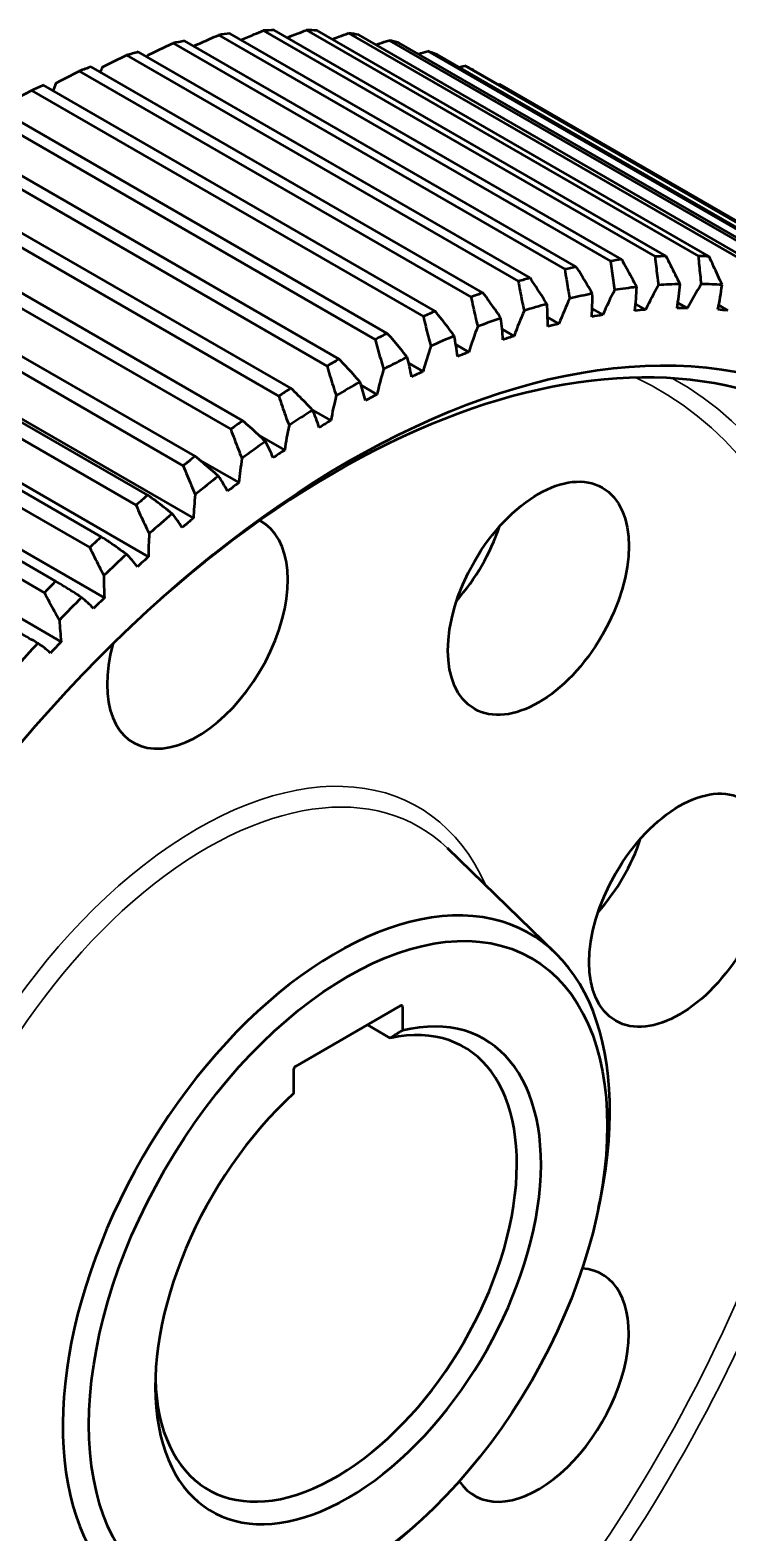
# Model space of a CAD drawing. Header units: millimetres. Extents: x -60 to 637, y -40 to 471.
# Drawn here: x 505.8 to 546.8, y 153.3 to 241.5 of the extents above; entities that cross this region are included whole.
import ezdxf

# ---------------------------------------------------------------- set-up
doc = ezdxf.new("R2010")
doc.units = ezdxf.units.MM
doc.layers.add('可见 (ISO)', color=7, linetype='Continuous', lineweight=50)
doc.layers.add('可见窄的 (ISO)', color=7, linetype='Continuous', lineweight=35)

msp = doc.modelspace()

# ---------------------------------------------------------------- linework, layer by layer
at = {"layer": '可见 (ISO)'}
for p, q in [((516.914, 241.1921), (539.8949, 227.924)), ((540.5549, 228.0098), (517.574, 241.2779)), ((519.5293, 241.4511), (542.5102, 228.1831)), ((543.1533, 228.2127), (520.1723, 241.4808)), ((522.0729, 241.4853), (545.0539, 228.2172)), ((545.6775, 228.1906), (522.6965, 241.4587)), ((524.5353, 241.2944), (547.5163, 228.0264)), ((548.1181, 227.9436), (525.1371, 241.2116)), ((526.907, 240.8793), (549.888, 227.6112)), ((511.5083, 240.004), (534.4893, 226.7359)), ((535.1757, 226.9329), (512.1947, 240.201)), ((514.2369, 240.7091), (537.2179, 227.441)), ((537.8924, 227.5827), (514.9114, 240.8507)), ((550.4657, 227.4725), (527.4848, 240.7406)), ((529.1791, 240.2414), (552.1601, 226.9733)), ((552.7115, 226.7793), (529.7306, 240.0473)), ((532.4152, 226.063), (509.4342, 239.331)), ((531.343, 239.3831), (554.324, 226.1151)), ((554.847, 225.8664), (531.8661, 239.1345)), ((529.6213, 224.9762), (506.6403, 238.2442)), ((508.7384, 239.0795), (531.7194, 225.8115)), ((533.3904, 238.3079), (556.3713, 225.0398)), ((505.9379, 237.9391), (528.9188, 224.6711)), ((503.1172, 236.5872), (526.0982, 223.3191)), ((526.8047, 223.6766), (503.8237, 236.9447)), ((500.2872, 235.0287), (523.2681, 221.7607)), ((523.976, 222.1693), (500.995, 235.4374)), ((497.4585, 233.2698), (520.4394, 220.0017)), ((521.1459, 220.4599), (498.1649, 233.7279)), ((494.6418, 231.3169), (517.6228, 218.0489)), ((518.3253, 218.5548), (495.3443, 231.8229)), ((515.5247, 216.4614), (492.5437, 229.7295)), ((491.848, 229.1776), (514.8289, 215.9096)), ((489.0875, 226.86), (512.0684, 213.5919)), ((512.7548, 214.1876), (489.7739, 227.4556)), ((490.6809, 227.115), (515.4296, 212.8263)), ((510.0262, 211.7419), (487.0453, 225.01)), ((538.8232, 225.1199), (539.4395, 224.764)), ((541.3728, 225.403), (541.9574, 225.0656)), ((543.8509, 225.4743), (544.409, 225.1521)), ((546.249, 225.3328), (546.7851, 225.0233)), ((486.3708, 224.3728), (509.3517, 211.1047)), ((488.0494, 224.8562), (512.7981, 210.5675)), ((536.2101, 224.6268), (536.8651, 224.2486)), ((533.5415, 223.9267), (534.2437, 223.5213)), ((507.3492, 209.1337), (484.3682, 222.4018)), ((485.4623, 222.4375), (510.211, 208.1488)), ((530.8246, 223.0241), (531.5854, 222.5848)), ((483.7082, 221.7255), (506.6892, 208.4574)), ((528.0651, 221.925), (528.9003, 221.4428)), ((525.2662, 220.6377), (526.1985, 220.0994)), ((482.9294, 219.8679), (507.6781, 205.5792)), ((522.4257, 219.1745), (523.4902, 218.5599)), ((519.2575, 217.7125), (520.7859, 216.83)), ((515.7942, 216.2451), (518.0956, 214.9164)), ((536.6774, 187.2951), (530.3336, 193.4498)), ((521.4123, 180.6416), (527.5995, 184.2138)), ((527.6879, 184.1628), (527.6879, 182.7577)), ((526.9808, 182.3127), (525.6437, 183.0846)), ((521.324, 179.0835), (521.324, 180.4885)), ((539.1952, 172.3406), (539.3217, 172.9614)), ((528.424, 153.6844), (527.9496, 153.2644))]:
    msp.add_line(p, q, dxfattribs=at)
for centre, major_axis, start_param, end_param in [((500.6411, 182.1623), (-32.5, -56.2917), 3.5496917, 3.5650917), ((500.6411, 182.1623), (32.5, 56.2917), 0.3464992, 0.3618992), ((500.6411, 182.1623), (32.5, 56.2917), 0.2848993, 0.3002993), ((500.6411, 182.1623), (32.5, 56.2917), 0.2232995, 0.2386994), ((500.6411, 182.1623), (32.5, 56.2917), 0.1616996, 0.1770996), ((500.6411, 182.1623), (-32.5, -56.2917), 3.6728914, 3.6882914), ((522.8151, 237.2527), (8.8379, 15.3078), 1.7202621, 1.7274056), ((500.6411, 182.1623), (-32.5, -56.2917), 3.6112916, 3.6266915), ((500.6411, 182.1623), (32.5, 56.2917), 0.1000998, 0.1154997), ((500.6411, 182.1623), (-32.5, -56.2917), 3.7344913, 3.7498912), ((520.5712, 237.518), (8.8379, 15.3078), 1.7818619, 1.7989767), ((500.6411, 182.1623), (32.5, 56.2917), 0.0384999, 0.0538999), ((500.6411, 182.1623), (-32.5, -56.2917), 3.7960911, 3.8114911), ((518.2484, 237.5753), (8.8379, 15.3078), 1.8434618, 1.870862), ((523.6221, 168.8943), (32.5, 56.2917), 0.408099, 0.423499), ((523.6221, 168.8943), (32.5, 56.2917), 0.3464992, 0.3618992), ((523.6221, 168.8943), (32.5, 56.2917), 0.2848993, 0.3002993), ((523.6221, 168.8943), (32.5, 56.2917), 0.5312988, 0.5466987), ((523.6221, 168.8943), (32.5, 56.2917), 0.4696989, 0.4850989), ((523.6221, 168.8943), (32.5, 56.2917), 0.5928986, 0.6082986), ((524.5059, 168.384), (-31.875, -55.2091), 3.6035916, 3.6343915), ((526.3351, 218.5057), (8.8379, 15.3078), 5.4251332, 5.517721), ((549.7202, 222.4917), (-8.8379, -15.3078), 4.8002548, 4.8928427), ((524.5059, 168.384), (-31.875, -55.2091), 3.5419917, 3.5727916), ((528.9475, 219.7909), (8.8379, 15.3078), 5.3635333, 5.4561212), ((551.7809, 221.8141), (-8.8379, -15.3078), 4.738655, 4.8312428), ((524.5059, 168.384), (31.875, 55.2091), 0.3387992, 0.3695991), ((531.543, 220.881), (8.8379, 15.3078), 5.3019335, 5.3945213), ((553.7382, 220.9338), (-8.8379, -15.3078), 4.6770551, 4.769643), ((524.5059, 168.384), (31.875, 55.2091), 0.2771994, 0.3079993), ((534.1119, 221.7721), (8.8379, 15.3078), 5.2403336, 5.3329215), ((523.813, 168.784), (28.6503, 49.6238), 2.1015607, 7.3232173), ((523.6221, 168.8943), (32.5, 56.2917), 0.6544985, 0.6698984), ((545.32, 223.2293), (-8.8379, -15.3078), 4.9234546, 5.0160424), ((524.5059, 168.384), (-31.875, -55.2091), 3.6651914, 3.6959914), ((523.7158, 217.0304), (8.8379, 15.3078), 5.4867331, 5.5793209), ((547.5638, 222.964), (-8.8379, -15.3078), 4.8618547, 4.9544425), ((524.5059, 168.384), (31.0938, 53.856), 0.3772991, 0.3926991), ((524.5059, 168.384), (31.0938, 53.856), 0.3156993, 0.3310992), ((524.5059, 168.384), (31.0938, 53.856), 0.2540994, 0.2694994), ((524.5059, 168.384), (-31.875, -55.2091), 3.7267913, 3.7575912), ((521.0994, 215.3706), (8.8379, 15.3078), 5.5483329, 5.6409207), ((524.5059, 168.384), (-31.0937, -53.856), 3.6420915, 3.6574914), ((524.5059, 168.384), (-31.0937, -53.856), 3.5804916, 3.5958916), ((523.6221, 168.8943), (32.5, 56.2917), 0.7160983, 0.7314983), ((524.5059, 168.384), (-31.875, -55.2091), 3.7883911, 3.8191911), ((518.496, 213.5325), (8.8379, 15.3078), 5.6099328, 5.7025206), ((542.9972, 223.2866), (-8.8379, -15.3078), 4.9850544, 5.0776422), ((524.5059, 168.384), (-31.0937, -53.856), 3.7036913, 3.7190913), ((540.6042, 223.1356), (-8.8379, -15.3078), 5.0466543, 5.1392421), ((524.5059, 168.384), (-31.0937, -53.856), 3.7652912, 3.7806912), ((523.6221, 168.8943), (32.5, 56.2917), 0.7776982, 0.7930981), ((538.1502, 222.7769), (-8.8379, -15.3078), 5.1082541, 5.200842), ((524.5059, 168.384), (-31.875, -55.2091), 3.849991, 3.8807909), ((515.9154, 211.5231), (8.8379, 15.3078), 5.6715326, 5.7641204), ((524.5059, 168.384), (-31.875, -55.2091), 3.9115909, 3.9423908), ((513.3674, 209.3502), (8.8379, 15.3078), 5.7331325, 5.8257203), ((524.5059, 168.384), (-31.0937, -53.856), 3.8268911, 3.842291), ((523.6221, 168.8943), (32.5, 56.2917), 0.839298, 0.854698), ((535.6444, 222.2118), (-8.8379, -15.3078), 5.169854, 5.2624418), ((524.5059, 168.384), (-31.0937, -53.856), 3.8884909, 3.9038909), ((524.5059, 168.384), (-31.875, -55.2091), 3.9731907, 4.0039906), ((510.8617, 207.0218), (8.8379, 15.3078), 5.7947323, 5.8873202), ((523.6221, 168.8943), (32.5, 56.2917), 0.9008979, 0.9162979), ((533.0964, 221.4426), (-8.8379, -15.3078), 5.2314538, 5.3240417), ((524.5059, 168.384), (-31.0937, -53.856), 3.9500908, 3.9654907), ((524.5059, 168.384), (-31.875, -55.2091), 4.0347906, 4.0655905), ((508.4076, 204.5469), (8.8379, 15.3078), 5.8563322, 5.94892), ((523.6221, 168.8943), (32.5, 56.2917), 0.9624977, 0.9778977), ((530.5158, 220.4721), (-8.8379, -15.3078), 5.2930537, 5.3856415), ((524.5059, 168.384), (-31.0937, -53.856), 4.0116906, 4.0270906), ((524.5059, 168.384), (-31.875, -55.2091), 4.0963904, 4.1271903), ((506.0147, 201.9347), (8.8379, 15.3078), 5.917932, 6.0105199), ((524.5059, 168.384), (-31.0937, -53.856), 4.0732905, 4.0886904), ((523.6221, 168.8943), (32.5, 56.2917), 1.0240976, 1.0394976), ((527.9124, 219.304), (-8.8379, -15.3078), 5.3546536, 5.4472414), ((515.6671, 206.1469), (3.75, 6.4952), 1.9952949, 6.3070249), ((524.5059, 168.384), (-31.875, -55.2091), 4.1579903, 4.1887902), ((503.6919, 199.1953), (8.8379, 15.3078), 5.9795319, 6.0721197), ((524.5059, 168.384), (-31.0937, -53.856), 4.1348903, 4.1502903), ((523.6221, 168.8943), (32.5, 56.2917), 1.0856975, 1.1010974), ((525.2961, 217.9428), (-8.8379, -15.3078), 5.4162534, 5.5088412), ((528.596, 212.2106), (3.75, 6.4952), 4.3725521, 5.0522259), ((524.5059, 168.384), (-31.875, -55.2091), 4.2195901, 4.2503901), ((501.4481, 196.3391), (8.8379, 15.3078), 6.0411318, 6.1337196), ((524.5059, 168.384), (-31.0937, -53.856), 4.1964902, 4.2118902), ((523.6221, 168.8943), (32.5, 56.2917), 1.1472973, 1.1626973), ((522.6768, 216.3936), (-8.8379, -15.3078), 5.4778533, 5.5704411), ((524.5059, 168.384), (-31.875, -55.2091), 4.28119, 4.3119899), ((499.2917, 193.3768), (8.8379, 15.3078), 6.1027316, 6.1953194), ((524.5059, 168.384), (-31.0937, -53.856), 4.25809, 4.27349), ((520.0644, 214.6622), (-8.8379, -15.3078), 5.5394531, 5.6320409), ((524.5059, 168.384), (-31.0937, -53.856), 4.3196899, 4.3350899), ((524.5059, 168.384), (-31.875, -55.2091), 4.3427898, 4.3735898), ((497.231, 190.3196), (8.8379, 15.3078), 6.1643315, 6.2569193), ((536.8803, 193.8995), (3.75, 6.4952), 4.3725521, 5.0522259), ((523.813, 168.784), (11.3497, 19.6582), 5.2371265, 10.4708368), ((524.5059, 168.384), (-8, -13.8564), 4.2120873, 9.9250797), ((527.5995, 184.1117), (0.0625, 0.1083), 5.4977871, 7.0685835), ((523.7988, 168.7922), (7.5, 12.9904), 2.3889958, 6.7638908), ((521.4123, 180.5396), (-0.0625, -0.1083), 3.9269908, 5.4977871), ((535.6671, 161.9401), (3.75, 6.4952), 2.8623604, 6.5624175)]:
    msp.add_ellipse(centre, major_axis=major_axis, ratio=0.5773503, start_param=start_param, end_param=end_param, dxfattribs=at)
for centre, major_axis in [((524.5059, 168.384), (-29.25, -50.6625)), ((535.6671, 208.1281), (-3.75, -6.4952)), ((543.9514, 189.817), (-3.75, -6.4952)), ((524.5059, 168.384), (10.75, 18.6195))]:
    msp.add_ellipse(centre, major_axis=major_axis, ratio=0.5773503, dxfattribs=at)
for points, knots in [([(515.4439, 240.5433), (515.7588, 240.6847), (516.0772, 240.8261), (516.5696, 241.0423), (516.7414, 241.1172), (516.914, 241.1921)], [1.37308537, 1.37308537, 1.37308537, 1.37308537, 1.58708565, 1.58708565, 1.70082585, 1.70082585, 1.70082585, 1.70082585]), ([(518.2156, 240.9074), (518.4751, 241.0168), (518.7367, 241.1259), (519.1758, 241.3069), (519.3521, 241.3792), (519.5293, 241.4511)], [1.41637905, 1.41637905, 1.41637905, 1.41637905, 1.58708565, 1.58708565, 1.70082585, 1.70082585, 1.70082585, 1.70082585]), ([(520.9285, 241.0442), (521.1283, 241.1226), (521.3291, 241.2006), (521.7108, 241.3476), (521.8916, 241.4166), (522.0729, 241.4853)], [1.4595152, 1.4595152, 1.4595152, 1.4595152, 1.58708565, 1.58708565, 1.70082585, 1.70082585, 1.70082585, 1.70082585]), ([(523.574, 240.9521), (523.7093, 241.0011), (523.8451, 241.05), (524.1653, 241.1643), (524.35, 241.2296), (524.5353, 241.2944)], [1.50290762, 1.50290762, 1.50290762, 1.50290762, 1.58708565, 1.58708565, 1.70082585, 1.70082585, 1.70082585, 1.70082585]), ([(526.1436, 240.6305), (526.2097, 240.6524), (526.2758, 240.6742), (526.5297, 240.7575), (526.7181, 240.8187), (526.907, 240.8793)], [1.54698141, 1.54698141, 1.54698141, 1.54698141, 1.58708565, 1.58708565, 1.70082585, 1.70082585, 1.70082585, 1.70082585]), ([(510.0778, 239.3004), (510.3888, 239.4552), (510.7041, 239.611), (511.184, 239.8461), (511.3457, 239.925), (511.5083, 240.004)], [1.36132071, 1.36132071, 1.36132071, 1.36132071, 1.58708565, 1.58708565, 1.70082585, 1.70082585, 1.70082585, 1.70082585]), ([(512.7596, 240.0189), (513.0812, 240.1714), (513.407, 240.3245), (513.9023, 240.5547), (514.0692, 240.6319), (514.2369, 240.7091)], [1.36132071, 1.36132071, 1.36132071, 1.36132071, 1.58708565, 1.58708565, 1.70082585, 1.70082585, 1.70082585, 1.70082585]), ([(507.3569, 238.367), (507.6569, 238.5232), (507.9613, 238.6807), (508.4249, 238.9191), (508.5812, 238.9992), (508.7384, 239.0795)], [1.36132071, 1.36132071, 1.36132071, 1.36132071, 1.58708565, 1.58708565, 1.70082585, 1.70082585, 1.70082585, 1.70082585]), ([(504.6072, 237.2223), (504.8957, 237.3788), (505.1888, 237.5371), (505.6355, 237.7772), (505.7862, 237.858), (505.9379, 237.9391)], [1.36132071, 1.36132071, 1.36132071, 1.36132071, 1.58708565, 1.58708565, 1.70082585, 1.70082585, 1.70082585, 1.70082585]), ([(539.8949, 227.924), (539.9182, 227.7361), (539.9429, 227.5477), (540.0208, 226.9843), (540.0781, 226.6081), (540.1408, 226.2313)], [1.47334545, 1.47334545, 1.47334545, 1.47334545, 1.58708565, 1.58708565, 1.81285059, 1.81285059, 1.81285059, 1.81285059]), ([(541.4354, 226.3996), (541.2469, 226.7601), (541.0538, 227.1187), (540.757, 227.6536), (540.6565, 227.8321), (540.5549, 228.0098)], [1.36132071, 1.36132071, 1.36132071, 1.36132071, 1.58708565, 1.58708565, 1.70082585, 1.70082585, 1.70082585, 1.70082585]), ([(542.5102, 228.1831), (542.5289, 227.998), (542.549, 227.8124), (542.613, 227.2568), (542.6609, 226.8854), (542.7139, 226.5129)], [1.47334545, 1.47334545, 1.47334545, 1.47334545, 1.58708565, 1.58708565, 1.81285059, 1.81285059, 1.81285059, 1.81285059]), ([(543.9752, 226.571), (543.7996, 226.9379), (543.6195, 227.3032), (543.3422, 227.849), (543.2483, 228.0312), (543.1533, 228.2127)], [1.36132071, 1.36132071, 1.36132071, 1.36132071, 1.58708565, 1.58708565, 1.70082585, 1.70082585, 1.70082585, 1.70082585]), ([(545.0539, 228.2172), (545.0683, 228.0355), (545.0841, 227.8531), (545.135, 227.3068), (545.174, 226.9412), (545.218, 226.574)], [1.47334545, 1.47334545, 1.47334545, 1.47334545, 1.58708565, 1.58708565, 1.81285059, 1.81285059, 1.81285059, 1.81285059]), ([(546.4411, 226.5217), (546.2783, 226.894), (546.1111, 227.2651), (545.8533, 227.8202), (545.7659, 228.0057), (545.6775, 228.1906)], [1.36132071, 1.36132071, 1.36132071, 1.36132071, 1.58708565, 1.58708565, 1.70082585, 1.70082585, 1.70082585, 1.70082585]), ([(536.173, 225.398), (535.9587, 225.743), (535.7398, 226.0853), (535.404, 226.5945), (535.2904, 226.7642), (535.1757, 226.9329)], [1.36132071, 1.36132071, 1.36132071, 1.36132071, 1.58708565, 1.58708565, 1.70082585, 1.70082585, 1.70082585, 1.70082585]), ([(537.2179, 227.441), (537.246, 227.2508), (537.2756, 227.0602), (537.3682, 226.4904), (537.4355, 226.1104), (537.5083, 225.7302)], [1.47334545, 1.47334545, 1.47334545, 1.47334545, 1.58708565, 1.58708565, 1.81285059, 1.81285059, 1.81285059, 1.81285059]), ([(538.8314, 226.0081), (538.63, 226.3613), (538.424, 226.7122), (538.1076, 227.2349), (538.0005, 227.4093), (537.8924, 227.5827)], [1.36132071, 1.36132071, 1.36132071, 1.36132071, 1.58708565, 1.58708565, 1.70082585, 1.70082585, 1.70082585, 1.70082585]), ([(533.4704, 224.5716), (533.2433, 224.9076), (533.0115, 225.2404), (532.6564, 225.7348), (532.5363, 225.8994), (532.4152, 226.063)], [1.36132071, 1.36132071, 1.36132071, 1.36132071, 1.58708565, 1.58708565, 1.70082585, 1.70082585, 1.70082585, 1.70082585]), ([(534.4893, 226.7359), (534.5225, 226.5439), (534.5572, 226.3516), (534.6653, 225.777), (534.7432, 225.3942), (534.8266, 225.0117)], [1.47334545, 1.47334545, 1.47334545, 1.47334545, 1.58708565, 1.58708565, 1.81285059, 1.81285059, 1.81285059, 1.81285059]), ([(530.7338, 223.5321), (530.494, 223.8581), (530.2495, 224.1807), (529.8753, 224.659), (529.7488, 224.8182), (529.6213, 224.9762)], [1.36132071, 1.36132071, 1.36132071, 1.36132071, 1.58708565, 1.58708565, 1.70082585, 1.70082585, 1.70082585, 1.70082585]), ([(531.7194, 225.8115), (531.758, 225.6181), (531.7981, 225.4245), (531.9225, 224.8467), (532.0112, 224.4622), (532.1057, 224.0783)], [1.47334545, 1.47334545, 1.47334545, 1.47334545, 1.58708565, 1.58708565, 1.81285059, 1.81285059, 1.81285059, 1.81285059]), ([(528.9188, 224.6711), (528.963, 224.4769), (529.0088, 224.2826), (529.15, 223.7031), (529.25, 223.3178), (529.3559, 222.9336)], [1.47334545, 1.47334545, 1.47334545, 1.47334545, 1.58708565, 1.58708565, 1.81285059, 1.81285059, 1.81285059, 1.81285059]), ([(526.0982, 223.3191), (526.1481, 223.1246), (526.1997, 222.9302), (526.3584, 222.3505), (526.4701, 221.9655), (526.5878, 221.582)], [1.47334545, 1.47334545, 1.47334545, 1.47334545, 1.58708565, 1.58708565, 1.81285059, 1.81285059, 1.81285059, 1.81285059]), ([(527.9735, 222.2834), (527.7212, 222.5987), (527.4642, 222.9101), (527.0712, 223.3713), (526.9384, 223.5246), (526.8047, 223.6766)], [1.36132071, 1.36132071, 1.36132071, 1.36132071, 1.58708565, 1.58708565, 1.70082585, 1.70082585, 1.70082585, 1.70082585]), ([(523.2681, 221.7607), (523.3241, 221.5664), (523.3816, 221.3724), (523.5582, 220.794), (523.682, 220.4104), (523.8118, 220.0287)], [1.47334545, 1.47334545, 1.47334545, 1.47334545, 1.58708565, 1.58708565, 1.81285059, 1.81285059, 1.81285059, 1.81285059]), ([(525.2001, 220.8302), (524.9355, 221.1341), (524.6661, 221.4337), (524.2548, 221.8765), (524.1159, 222.0236), (523.976, 222.1693)], [1.36132071, 1.36132071, 1.36132071, 1.36132071, 1.58708565, 1.58708565, 1.70082585, 1.70082585, 1.70082585, 1.70082585]), ([(520.4394, 220.0017), (520.5015, 219.8082), (520.5652, 219.6151), (520.7602, 219.0396), (520.8963, 218.6584), (521.0384, 218.2794)], [1.47334545, 1.47334545, 1.47334545, 1.47334545, 1.58708565, 1.58708565, 1.81285059, 1.81285059, 1.81285059, 1.81285059]), ([(522.4241, 219.1781), (522.1473, 219.4698), (521.866, 219.7568), (521.4367, 220.1803), (521.2918, 220.3208), (521.1459, 220.4599)], [1.36132071, 1.36132071, 1.36132071, 1.36132071, 1.58708565, 1.58708565, 1.70082585, 1.70082585, 1.70082585, 1.70082585]), ([(517.6228, 218.0489), (517.6911, 217.8567), (517.7611, 217.6649), (517.9749, 217.0939), (518.1235, 216.716), (518.2781, 216.3408)], [1.47334545, 1.47334545, 1.47334545, 1.47334545, 1.58708565, 1.58708565, 1.81285059, 1.81285059, 1.81285059, 1.81285059]), ([(519.6559, 217.3333), (519.3674, 217.6121), (519.0744, 217.8859), (518.6276, 218.2891), (518.4769, 218.4227), (518.3253, 218.5548)], [1.36132071, 1.36132071, 1.36132071, 1.36132071, 1.58708565, 1.58708565, 1.70082585, 1.70082585, 1.70082585, 1.70082585]), ([(516.9062, 215.3029), (516.6063, 215.5681), (516.3019, 215.8281), (515.8383, 216.2101), (515.6819, 216.3366), (515.5247, 216.4614)], [1.36132071, 1.36132071, 1.36132071, 1.36132071, 1.58708565, 1.58708565, 1.70082585, 1.70082585, 1.70082585, 1.70082585]), ([(514.8289, 215.9096), (514.9036, 215.7192), (514.98, 215.5293), (515.2128, 214.9643), (515.3742, 214.5908), (515.5415, 214.2204)], [1.47334545, 1.47334545, 1.47334545, 1.47334545, 1.58708565, 1.58708565, 1.81285059, 1.81285059, 1.81285059, 1.81285059]), ([(512.0684, 213.5919), (512.1496, 213.4039), (512.2324, 213.2164), (512.4846, 212.6589), (512.6587, 212.2907), (512.8389, 211.926)], [1.47334545, 1.47334545, 1.47334545, 1.47334545, 1.58708565, 1.58708565, 1.81285059, 1.81285059, 1.81285059, 1.81285059]), ([(514.1853, 213.0944), (513.8743, 213.3456), (513.559, 213.5912), (513.0792, 213.9512), (512.9175, 214.0702), (512.7548, 214.1876)], [1.36132071, 1.36132071, 1.36132071, 1.36132071, 1.58708565, 1.58708565, 1.70082585, 1.70082585, 1.70082585, 1.70082585]), ([(511.5035, 210.7163), (511.1819, 210.9529), (510.8561, 211.1837), (510.3608, 211.521), (510.1939, 211.6323), (510.0262, 211.7419)], [1.36132071, 1.36132071, 1.36132071, 1.36132071, 1.58708565, 1.58708565, 1.70082585, 1.70082585, 1.70082585, 1.70082585]), ([(509.3517, 211.1047), (509.4394, 210.9195), (509.5288, 210.7349), (509.8004, 210.1863), (509.9875, 209.8246), (510.1805, 209.4665)], [1.47334545, 1.47334545, 1.47334545, 1.47334545, 1.58708565, 1.58708565, 1.81285059, 1.81285059, 1.81285059, 1.81285059]), ([(508.8711, 208.1777), (508.5394, 208.3992), (508.2036, 208.6147), (507.6935, 208.9286), (507.5217, 209.032), (507.3492, 209.1337)], [1.36132071, 1.36132071, 1.36132071, 1.36132071, 1.58708565, 1.58708565, 1.70082585, 1.70082585, 1.70082585, 1.70082585]), ([(506.6892, 208.4574), (506.7834, 208.2755), (506.8793, 208.0943), (507.1705, 207.5561), (507.3706, 207.2016), (507.5765, 206.8512)], [1.47334545, 1.47334545, 1.47334545, 1.47334545, 1.58708565, 1.58708565, 1.81285059, 1.81285059, 1.81285059, 1.81285059]), ([(506.298, 205.4881), (505.9566, 205.6942), (505.6114, 205.8939), (505.0874, 206.1839), (504.911, 206.2793), (504.7339, 206.3729)], [1.36132071, 1.36132071, 1.36132071, 1.36132071, 1.58708565, 1.58708565, 1.70082585, 1.70082585, 1.70082585, 1.70082585])]:
    msp.add_open_spline(points, degree=3, knots=knots, dxfattribs=at)
for points in [[(528.6298, 240.0795), (528.8124, 240.134), (528.9956, 240.188), (529.1791, 240.2414)], [(531.0254, 239.2998), (531.1311, 239.3278), (531.237, 239.3556), (531.343, 239.3831)], [(533.3242, 238.2927), (533.3462, 238.2977), (533.3683, 238.3028), (533.3904, 238.3079)]]:
    msp.add_open_spline(points, degree=3, dxfattribs=at)
msp.add_rational_spline([(527.6879, 182.7577), (527.3219, 182.5286), (526.9808, 182.3127)], [1, 1.00056872614, 1], degree=2, dxfattribs=at)
at = {"layer": '可见窄的 (ISO)'}
msp.add_line((527.5995, 184.2138), (527.6879, 184.1628), dxfattribs=at)
for centre, major_axis, start_param, end_param in [((515.6671, 173.4871), (27.0699, 46.8865), 3.0923578, 6.3324202), ((516.2332, 173.1602), (-27.5599, -47.7351), 6.2739916, 9.4339717), ((515.6671, 173.4871), (12.9301, 22.3956), 5.8867819, 9.8211813), ((516.2332, 173.1602), (-12.4401, -21.5469), 2.9972292, 6.4275487)]:
    msp.add_ellipse(centre, major_axis=major_axis, ratio=0.5773503, start_param=start_param, end_param=end_param, dxfattribs=at)

doc.saveas('drawing.dxf')
